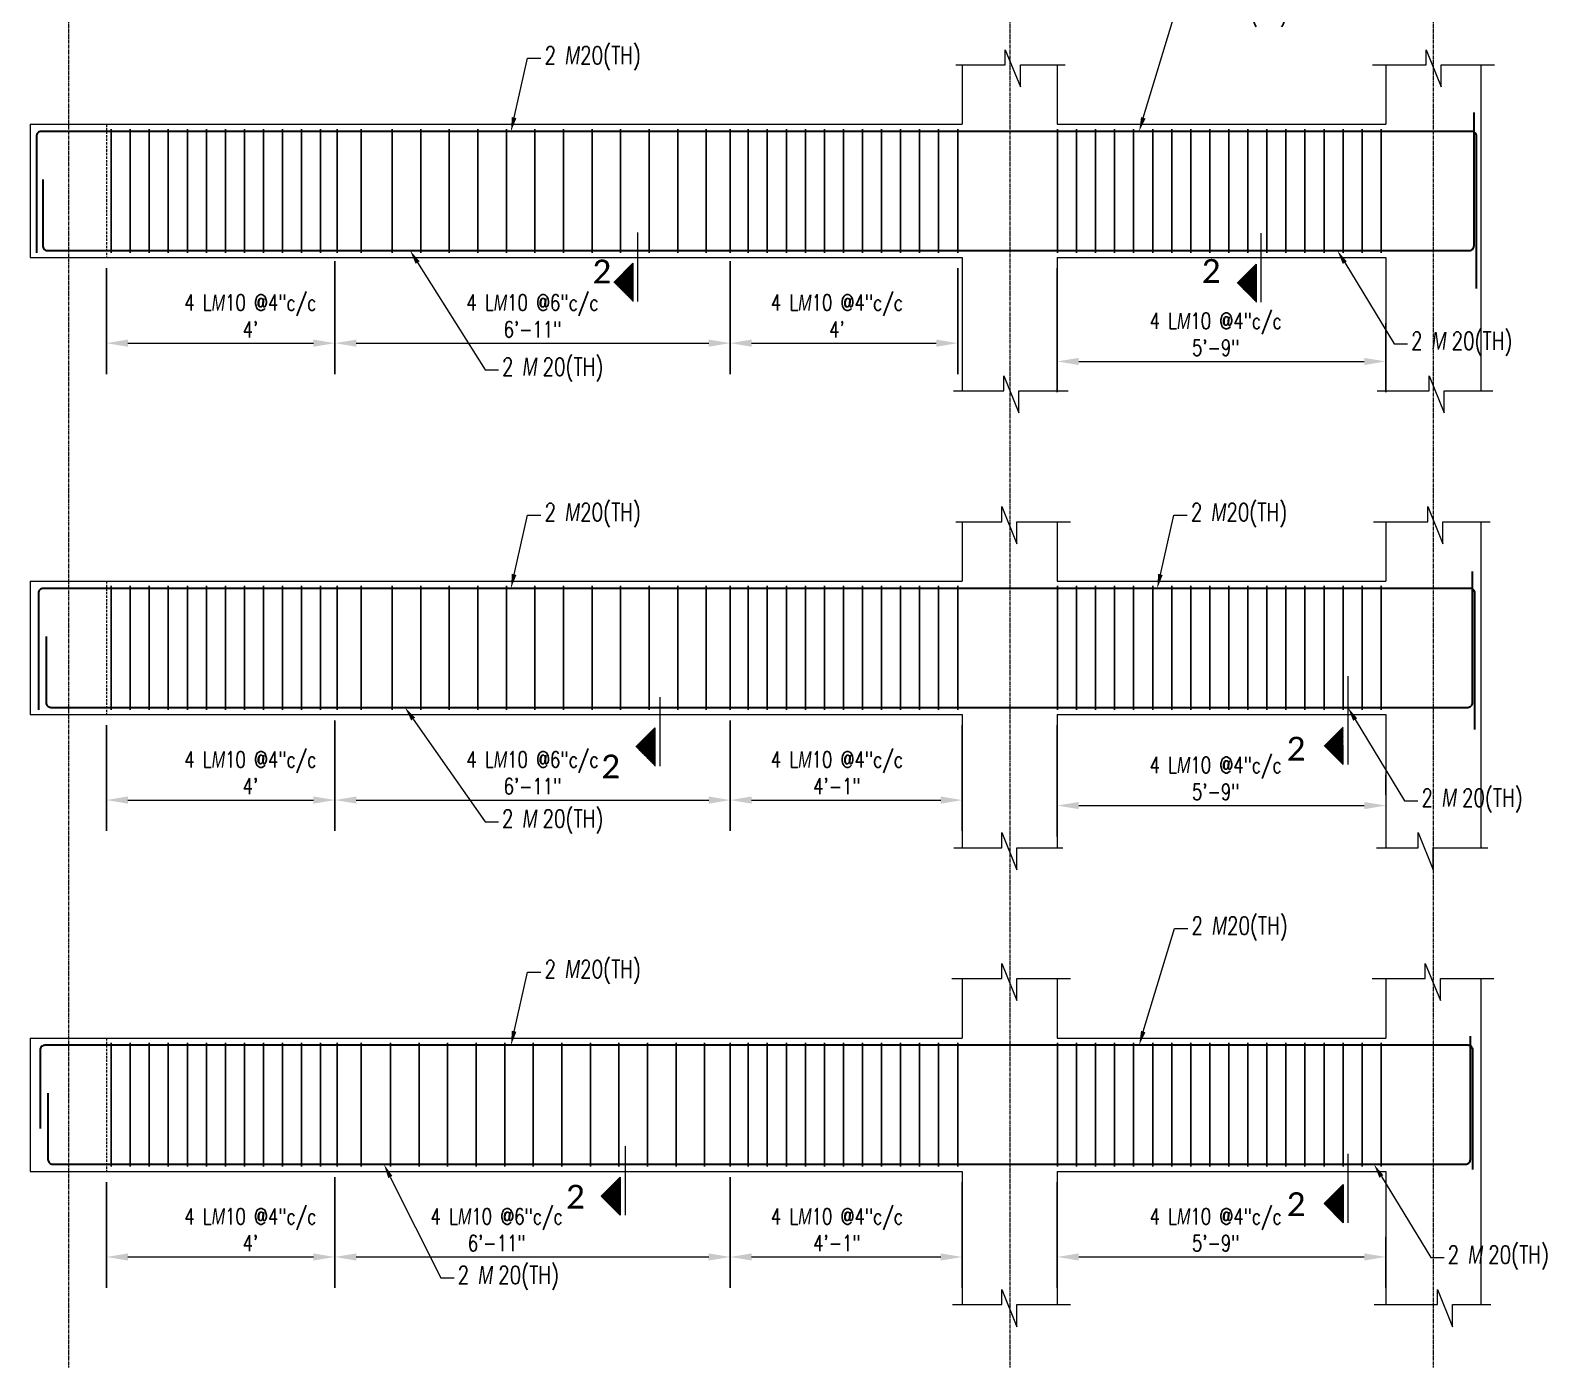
# Model space of a CAD drawing. Header units: inches. Extents: x 0 to 162649, y -36601 to -26324.
# Drawn here: x 160338.4 to 160657, y -34556.8 to -34277.5 of the extents above; entities that cross this region are included whole.
import ezdxf
from ezdxf import colors
from ezdxf.entities.mleader import LeaderData, LeaderLine
from ezdxf.math import Vec2, Vec3

# ---------------------------------------------------------------- set-up
doc = ezdxf.new("R2010")
doc.units = ezdxf.units.IN
doc.header["$MEASUREMENT"] = 0
doc.linetypes.add('CENTER2', pattern=[1.125, 0.75, -0.125, 0.125, -0.125])
doc.linetypes.add('DASHED', pattern=[0.75, 0.5, -0.25])
for name, color, linetype, lineweight in [('Cen', 9, 'CENTER2', 5), ('Dim', 1, 'Continuous', 13), ('dimention', 1, 'Continuous', 13), ('hatch', 252, 'Continuous', 0), ('OL_AR_Text', 140, 'Continuous', 5), ('Rein', 3, 'Continuous', 30), ('Stirrups', 191, 'Continuous', 25), ('TEXT', 7, 'Continuous', 9)]:
    doc.layers.add(name, color=color, linetype=linetype, lineweight=lineweight)
doc.styles.add('1-8 Annotative Text', font='calibri.ttf', dxfattribs={"height": 0.125})
doc.styles.add('DIM', font='simplex.shx', dxfattribs={"width": 0.75})
doc.dimstyles.get("Standard").update_dxf_attribs({"dimscale": 36, "dimtxt": 0.09375, "dimasz": 0.125, "dimexe": 0.18, "dimexo": 0.0625, "dimgap": 0.015625, "dimtad": 1, "dimdec": 0, "dimzin": 0, "dimdsep": 46, "dimlunit": 4, "dimtxsty": 'DIM', "dimcen": 0.09, "dimadec": 0, "dimazin": 0, "dimtfac": 0.75, "dimtdec": 0, "dimtmove": 0, "dimatfit": 3, "dimfxl": 1, "dimtolj": 1, "dimtzin": 0, "dimlwd": 9, "dimarcsym": 0})

# ---------------------------------------------------------------- blocks, each defined once
blk = doc.blocks.new('*D497')
at = {"layer": 'Defpoints', "color": 0, "transparency": 16777216}
for p in [(160354.4, -34517.27), (160402.4, -34535.25), (160402.4, -34535.25)]:
    blk.add_point(p, dxfattribs=at)
at = {"layer": 'dimention', "color": 0, "lineweight": -2, "transparency": 16777216}
for p, q in [((160354.4, -34519.52), (160354.4, -34541.73)), ((160402.4, -34533), (160402.4, -34528.77))]:
    blk.add_line(p, q, dxfattribs=at)
at = {"layer": 'dimention', "color": 0, "lineweight": 9, "transparency": 16777216}
blk.add_line((160358.9, -34535.25), (160397.9, -34535.25), dxfattribs=at)
at = {"layer": 'dimention', "color": 0, "transparency": 16777216}
for points in [[(160358.9, -34534.5), (160358.9, -34536), (160354.4, -34535.25)], [(160397.9, -34534.5), (160397.9, -34536), (160402.4, -34535.25)]]:
    blk.add_solid(points, dxfattribs=at)
at = {"layer": 'dimention', "color": 0, "transparency": 16777216, "insert": (160384.65, -34529.54), "char_height": 3.375, "attachment_point": 5, "style": 'DIM'}
blk.add_mtext('\\A1;4 L{\\A0;\\Fgothici|c0;\\W0.75;M}10 @4"c/c\\P4\'', dxfattribs=at)
blk = doc.blocks.new('*D498')
at = {"layer": 'Defpoints', "color": 0, "transparency": 16777216}
for p in [(160485.46, -34516.27), (160534.21, -34517.27), (160534.21, -34535.25)]:
    blk.add_point(p, dxfattribs=at)
at = {"layer": 'dimention', "color": 0, "lineweight": -2, "transparency": 16777216}
for p, q in [((160485.46, -34518.52), (160485.46, -34541.73)), ((160534.21, -34519.52), (160534.21, -34541.73))]:
    blk.add_line(p, q, dxfattribs=at)
at = {"layer": 'dimention', "color": 0, "lineweight": 9, "transparency": 16777216}
blk.add_line((160489.96, -34535.25), (160529.71, -34535.25), dxfattribs=at)
at = {"layer": 'dimention', "color": 0, "transparency": 16777216}
for points in [[(160489.96, -34534.5), (160489.96, -34536), (160485.46, -34535.25)], [(160529.71, -34534.5), (160529.71, -34536), (160534.21, -34535.25)]]:
    blk.add_solid(points, dxfattribs=at)
at = {"layer": 'dimention', "color": 0, "transparency": 16777216, "insert": (160507.9, -34529.54), "char_height": 3.375, "attachment_point": 5, "style": 'DIM'}
blk.add_mtext('\\A1;4 L{\\A0;\\Fgothici|c0;\\W0.75;M}10 @4"c/c\\P4\'-1"', dxfattribs=at)
blk = doc.blocks.new('*D499')
at = {"layer": 'Defpoints', "color": 0, "transparency": 16777216}
for p in [(160402.4, -34516.27), (160485.46, -34516.27), (160485.46, -34535.25)]:
    blk.add_point(p, dxfattribs=at)
at = {"layer": 'dimention', "color": 0, "lineweight": -2, "transparency": 16777216}
for p, q in [((160402.4, -34518.52), (160402.4, -34541.73)), ((160485.46, -34518.52), (160485.46, -34541.73))]:
    blk.add_line(p, q, dxfattribs=at)
at = {"layer": 'dimention', "color": 0, "lineweight": 9, "transparency": 16777216}
blk.add_line((160406.9, -34535.25), (160480.96, -34535.25), dxfattribs=at)
at = {"layer": 'dimention', "color": 0, "transparency": 16777216}
for points in [[(160406.9, -34534.5), (160406.9, -34536), (160402.4, -34535.25)], [(160480.96, -34534.5), (160480.96, -34536), (160485.46, -34535.25)]]:
    blk.add_solid(points, dxfattribs=at)
at = {"layer": 'dimention', "color": 0, "transparency": 16777216, "insert": (160436.4, -34529.54), "char_height": 3.375, "attachment_point": 5, "style": 'DIM'}
blk.add_mtext('\\A1;4 L{\\A0;\\Fgothici|c0;\\W0.75;M}10 @6"c/c\\P6\'-11"', dxfattribs=at)
blk = doc.blocks.new('*D500')
at = {"layer": 'Defpoints', "color": 0, "transparency": 16777216}
for p in [(160354.4, -34421.27), (160402.4, -34439.25), (160402.4, -34439.25)]:
    blk.add_point(p, dxfattribs=at)
at = {"layer": 'dimention', "color": 0, "lineweight": -2, "transparency": 16777216}
for p, q in [((160354.4, -34423.52), (160354.4, -34445.73)), ((160402.4, -34437), (160402.4, -34432.77))]:
    blk.add_line(p, q, dxfattribs=at)
at = {"layer": 'dimention', "color": 0, "lineweight": 9, "transparency": 16777216}
blk.add_line((160358.9, -34439.25), (160397.9, -34439.25), dxfattribs=at)
at = {"layer": 'dimention', "color": 0, "transparency": 16777216}
for points in [[(160358.9, -34438.5), (160358.9, -34440), (160354.4, -34439.25)], [(160397.9, -34438.5), (160397.9, -34440), (160402.4, -34439.25)]]:
    blk.add_solid(points, dxfattribs=at)
at = {"layer": 'dimention', "color": 0, "transparency": 16777216, "insert": (160384.65, -34433.54), "char_height": 3.375, "attachment_point": 5, "style": 'DIM'}
blk.add_mtext('\\A1;4 L{\\A0;\\Fgothici|c0;\\W0.75;M}10 @4"c/c\\P4\'', dxfattribs=at)
blk = doc.blocks.new('*D501')
at = {"layer": 'Defpoints', "color": 0, "transparency": 16777216}
for p in [(160485.46, -34420.27), (160534.21, -34421.27), (160534.21, -34439.25)]:
    blk.add_point(p, dxfattribs=at)
at = {"layer": 'dimention', "color": 0, "lineweight": -2, "transparency": 16777216}
for p, q in [((160485.46, -34422.52), (160485.46, -34445.73)), ((160534.21, -34423.52), (160534.21, -34445.73))]:
    blk.add_line(p, q, dxfattribs=at)
at = {"layer": 'dimention', "color": 0, "lineweight": 9, "transparency": 16777216}
blk.add_line((160489.96, -34439.25), (160529.71, -34439.25), dxfattribs=at)
at = {"layer": 'dimention', "color": 0, "transparency": 16777216}
for points in [[(160489.96, -34438.5), (160489.96, -34440), (160485.46, -34439.25)], [(160529.71, -34438.5), (160529.71, -34440), (160534.21, -34439.25)]]:
    blk.add_solid(points, dxfattribs=at)
at = {"layer": 'dimention', "color": 0, "transparency": 16777216, "insert": (160507.9, -34433.54), "char_height": 3.375, "attachment_point": 5, "style": 'DIM'}
blk.add_mtext('\\A1;4 L{\\A0;\\Fgothici|c0;\\W0.75;M}10 @4"c/c\\P4\'-1"', dxfattribs=at)
blk = doc.blocks.new('*D502')
at = {"layer": 'Defpoints', "color": 0, "transparency": 16777216}
for p in [(160402.4, -34420.27), (160485.46, -34420.27), (160485.46, -34439.25)]:
    blk.add_point(p, dxfattribs=at)
at = {"layer": 'dimention', "color": 0, "lineweight": -2, "transparency": 16777216}
for p, q in [((160402.4, -34422.52), (160402.4, -34445.73)), ((160485.46, -34422.52), (160485.46, -34445.73))]:
    blk.add_line(p, q, dxfattribs=at)
at = {"layer": 'dimention', "color": 0, "lineweight": 9, "transparency": 16777216}
blk.add_line((160406.9, -34439.25), (160480.96, -34439.25), dxfattribs=at)
at = {"layer": 'dimention', "color": 0, "transparency": 16777216}
for points in [[(160406.9, -34438.5), (160406.9, -34440), (160402.4, -34439.25)], [(160480.96, -34438.5), (160480.96, -34440), (160485.46, -34439.25)]]:
    blk.add_solid(points, dxfattribs=at)
at = {"layer": 'dimention', "color": 0, "transparency": 16777216, "insert": (160443.93, -34433.54), "char_height": 3.375, "attachment_point": 5, "style": 'DIM'}
blk.add_mtext('\\A1;4 L{\\A0;\\Fgothici|c0;\\W0.75;M}10 @6"c/c\\P6\'-11"', dxfattribs=at)
blk = doc.blocks.new('*D503')
at = {"layer": 'Defpoints', "color": 0, "transparency": 16777216}
for p in [(160354.4, -34325.27), (160402.4, -34343.25), (160402.4, -34343.25)]:
    blk.add_point(p, dxfattribs=at)
at = {"layer": 'dimention', "color": 0, "lineweight": -2, "transparency": 16777216}
for p, q in [((160354.4, -34327.52), (160354.4, -34349.73)), ((160402.4, -34341), (160402.4, -34336.77))]:
    blk.add_line(p, q, dxfattribs=at)
at = {"layer": 'dimention', "color": 0, "lineweight": 9, "transparency": 16777216}
blk.add_line((160358.9, -34343.25), (160397.9, -34343.25), dxfattribs=at)
at = {"layer": 'dimention', "color": 0, "transparency": 16777216}
for points in [[(160358.9, -34342.5), (160358.9, -34344), (160354.4, -34343.25)], [(160397.9, -34342.5), (160397.9, -34344), (160402.4, -34343.25)]]:
    blk.add_solid(points, dxfattribs=at)
at = {"layer": 'dimention', "color": 0, "transparency": 16777216, "insert": (160384.65, -34337.54), "char_height": 3.375, "attachment_point": 5, "style": 'DIM'}
blk.add_mtext('\\A1;4 L{\\A0;\\Fgothici|c0;\\W0.75;M}10 @4"c/c\\P4\'', dxfattribs=at)
blk = doc.blocks.new('*D504')
at = {"layer": 'Defpoints', "color": 0, "transparency": 16777216}
for p in [(160485.46, -34323.77), (160533.27, -34325.27), (160533.27, -34343.25)]:
    blk.add_point(p, dxfattribs=at)
at = {"layer": 'dimention', "color": 0, "lineweight": -2, "transparency": 16777216}
for p, q in [((160485.46, -34326.02), (160485.46, -34349.73)), ((160533.27, -34327.52), (160533.27, -34349.73))]:
    blk.add_line(p, q, dxfattribs=at)
at = {"layer": 'dimention', "color": 0, "lineweight": 9, "transparency": 16777216}
blk.add_line((160489.96, -34343.25), (160528.77, -34343.25), dxfattribs=at)
at = {"layer": 'dimention', "color": 0, "transparency": 16777216}
for points in [[(160489.96, -34342.5), (160489.96, -34344), (160485.46, -34343.25)], [(160528.77, -34342.5), (160528.77, -34344), (160533.27, -34343.25)]]:
    blk.add_solid(points, dxfattribs=at)
at = {"layer": 'dimention', "color": 0, "transparency": 16777216, "insert": (160507.9, -34337.54), "char_height": 3.375, "attachment_point": 5, "style": 'DIM'}
blk.add_mtext('\\A1;4 L{\\A0;\\Fgothici|c0;\\W0.75;M}10 @4"c/c\\P4\'', dxfattribs=at)
blk = doc.blocks.new('*D505')
at = {"layer": 'Defpoints', "color": 0, "transparency": 16777216}
for p in [(160402.4, -34323.77), (160485.46, -34323.77), (160485.46, -34343.25)]:
    blk.add_point(p, dxfattribs=at)
at = {"layer": 'dimention', "color": 0, "lineweight": -2, "transparency": 16777216}
for p, q in [((160402.4, -34326.02), (160402.4, -34349.73)), ((160485.46, -34326.02), (160485.46, -34349.73))]:
    blk.add_line(p, q, dxfattribs=at)
at = {"layer": 'dimention', "color": 0, "lineweight": 9, "transparency": 16777216}
blk.add_line((160406.9, -34343.25), (160480.96, -34343.25), dxfattribs=at)
at = {"layer": 'dimention', "color": 0, "transparency": 16777216}
for points in [[(160406.9, -34342.5), (160406.9, -34344), (160402.4, -34343.25)], [(160480.96, -34342.5), (160480.96, -34344), (160485.46, -34343.25)]]:
    blk.add_solid(points, dxfattribs=at)
at = {"layer": 'dimention', "color": 0, "transparency": 16777216, "insert": (160443.93, -34337.54), "char_height": 3.375, "attachment_point": 5, "style": 'DIM'}
blk.add_mtext('\\A1;4 L{\\A0;\\Fgothici|c0;\\W0.75;M}10 @6"c/c\\P6\'-11"', dxfattribs=at)
blk = doc.blocks.new('*D485')
at = {"layer": 'Defpoints', "color": 0, "transparency": 16777216}
for p in [(160554.21, -34325.27), (160623.21, -34336.77), (160623.21, -34347.09)]:
    blk.add_point(p, dxfattribs=at)
at = {"layer": 'dimention', "color": 0, "lineweight": -2, "transparency": 16777216}
for p, q in [((160554.21, -34327.52), (160554.21, -34353.57)), ((160623.21, -34339.02), (160623.21, -34353.57))]:
    blk.add_line(p, q, dxfattribs=at)
at = {"layer": 'dimention', "color": 0, "lineweight": 9, "transparency": 16777216}
blk.add_line((160558.71, -34347.09), (160618.71, -34347.09), dxfattribs=at)
at = {"layer": 'dimention', "color": 0, "transparency": 16777216}
for points in [[(160558.71, -34346.34), (160558.71, -34347.84), (160554.21, -34347.09)], [(160618.71, -34346.34), (160618.71, -34347.84), (160623.21, -34347.09)]]:
    blk.add_solid(points, dxfattribs=at)
at = {"layer": 'dimention', "color": 0, "transparency": 16777216, "insert": (160587.5, -34341.39), "char_height": 3.375, "attachment_point": 5, "style": 'DIM'}
blk.add_mtext('\\A1;4 L{\\A0;\\Fgothici|c0;\\W0.75;M}10 @4"c/c\\P5\'-9"', dxfattribs=at)
blk = doc.blocks.new('*D486')
at = {"layer": 'Defpoints', "color": 0, "transparency": 16777216}
for p in [(160554.21, -34421.27), (160623.21, -34440.41), (160623.21, -34440.41)]:
    blk.add_point(p, dxfattribs=at)
at = {"layer": 'dimention', "color": 0, "lineweight": -2, "transparency": 16777216}
for p, q in [((160554.21, -34423.52), (160554.21, -34446.89)), ((160623.21, -34438.16), (160623.21, -34433.93))]:
    blk.add_line(p, q, dxfattribs=at)
at = {"layer": 'dimention', "color": 0, "lineweight": 9, "transparency": 16777216}
blk.add_line((160558.71, -34440.41), (160618.71, -34440.41), dxfattribs=at)
at = {"layer": 'dimention', "color": 0, "transparency": 16777216}
for points in [[(160558.71, -34439.66), (160558.71, -34441.16), (160554.21, -34440.41)], [(160618.71, -34439.66), (160618.71, -34441.16), (160623.21, -34440.41)]]:
    blk.add_solid(points, dxfattribs=at)
at = {"layer": 'dimention', "color": 0, "transparency": 16777216, "insert": (160587.5, -34434.7), "char_height": 3.375, "attachment_point": 5, "style": 'DIM'}
blk.add_mtext('\\A1;4 L{\\A0;\\Fgothici|c0;\\W0.75;M}10 @4"c/c\\P5\'-9"', dxfattribs=at)
blk = doc.blocks.new('*D487')
at = {"layer": 'Defpoints', "color": 0, "transparency": 16777216}
for p in [(160554.21, -34517.27), (160623.21, -34528.77), (160623.21, -34535.25)]:
    blk.add_point(p, dxfattribs=at)
at = {"layer": 'dimention', "color": 0, "lineweight": -2, "transparency": 16777216}
for p, q in [((160554.21, -34519.52), (160554.21, -34541.73)), ((160623.21, -34531.02), (160623.21, -34541.73))]:
    blk.add_line(p, q, dxfattribs=at)
at = {"layer": 'dimention', "color": 0, "lineweight": 9, "transparency": 16777216}
blk.add_line((160558.71, -34535.25), (160618.71, -34535.25), dxfattribs=at)
at = {"layer": 'dimention', "color": 0, "transparency": 16777216}
for points in [[(160558.71, -34534.5), (160558.71, -34536), (160554.21, -34535.25)], [(160618.71, -34534.5), (160618.71, -34536), (160623.21, -34535.25)]]:
    blk.add_solid(points, dxfattribs=at)
at = {"layer": 'dimention', "color": 0, "transparency": 16777216, "insert": (160587.5, -34529.54), "char_height": 3.375, "attachment_point": 5, "style": 'DIM'}
blk.add_mtext('\\A1;4 L{\\A0;\\Fgothici|c0;\\W0.75;M}10 @4"c/c\\P5\'-9"', dxfattribs=at)

msp = doc.modelspace()

# ---------------------------------------------------------------- hatches: boundary and pattern name
at = {"layer": 'Dim'}
h = msp.add_hatch(dxfattribs=at)
h.set_pattern_fill('ANSI31', color=256)
h.set_pattern_definition([(45, (3505.33214, 1572.09816), (-0.08838834765, 0.08838834765), [])])
h.paths.add_polyline_path([(160465.02, -34330.47), (160465.02, -34326.47), (160461.02, -34330.47), (160465.02, -34334.47)])
h = msp.add_hatch(dxfattribs=at)
h.set_pattern_fill('ANSI31', color=256)
h.set_pattern_definition([(45, (3636.28142, 1571.94928), (-0.08838834765, 0.08838834765), [])])
h.paths.add_polyline_path([(160595.97, -34330.62), (160595.97, -34326.62), (160591.97, -34330.62), (160595.97, -34334.62)])
h = msp.add_hatch(dxfattribs=at)
h.set_pattern_fill('ANSI31', color=256)
h.set_pattern_definition([(45, (3509.97138, 1474.46407), (-0.08838834765, 0.08838834765), [])])
h.paths.add_polyline_path([(160469.66, -34428.1), (160469.66, -34424.1), (160465.66, -34428.1), (160469.66, -34432.1)])
h = msp.add_hatch(dxfattribs=at)
h.set_pattern_fill('ANSI31', color=256)
h.set_pattern_definition([(45, (3654.59192, 1474.78027), (-0.08838834765, 0.08838834765), [])])
h.paths.add_polyline_path([(160614.28, -34427.79), (160614.28, -34423.79), (160610.28, -34427.79), (160614.28, -34431.79)])
h = msp.add_hatch(dxfattribs=at)
h.set_pattern_fill('ANSI31', color=256)
h.set_pattern_definition([(45, (3502.68776, 1380.09523), (-0.08838834765, 0.08838834765), [])])
h.paths.add_polyline_path([(160462.38, -34522.47), (160462.38, -34518.47), (160458.38, -34522.47), (160462.38, -34526.47)])
h = msp.add_hatch(dxfattribs=at)
h.set_pattern_fill('ANSI31', color=256)
h.set_pattern_definition([(45, (3654.59192, 1378.51442), (-0.08838834765, 0.08838834765), [])])
h.paths.add_polyline_path([(160614.28, -34524.05), (160614.28, -34520.05), (160610.28, -34524.05), (160614.28, -34528.05)])

# ---------------------------------------------------------------- linework, layer by layer
at = {"layer": 'Cen'}
for p, q in [((160346.4, -33982.45), (160346.4, -34807.27)), ((160544.21, -33982.45), (160544.21, -34807.27)), ((160633.21, -33982.45), (160633.21, -34807.27))]:
    msp.add_line(p, q, dxfattribs=at)
at = {"layer": 'Dim'}
for p, q in [((160466.02, -34319.97), (160466.02, -34334.47)), ((160596.97, -34320.12), (160596.97, -34334.62)), ((160461.02, -34330.47), (160465.02, -34326.47)), ((160465.02, -34326.47), (160465.02, -34334.47)), ((160591.97, -34330.62), (160595.97, -34326.62)), ((160595.97, -34326.62), (160595.97, -34334.62)), ((160615.28, -34413.19), (160615.28, -34431.79)), ((160470.66, -34417.6), (160470.66, -34432.1)), ((160465.66, -34428.1), (160469.66, -34424.1)), ((160469.66, -34424.1), (160469.66, -34432.1)), ((160610.28, -34427.79), (160614.28, -34431.79)), ((160610.28, -34427.79), (160614.28, -34431.79)), ((160614.28, -34431.79), (160614.28, -34427.79)), ((160614.28, -34431.79), (160614.28, -34431.79)), ((160463.38, -34511.97), (160463.38, -34526.47)), ((160615.28, -34513.55), (160615.28, -34528.05)), ((160458.38, -34522.47), (160462.38, -34518.47)), ((160462.38, -34518.47), (160462.38, -34526.47)), ((160610.28, -34524.05), (160614.28, -34520.05)), ((160614.28, -34520.05), (160614.28, -34528.05)), ((160458.38, -34522.47), (160462.38, -34526.47)), ((160462.38, -34526.47), (160462.38, -34522.47)), ((160610.28, -34524.05), (160614.28, -34528.05)), ((160614.28, -34528.05), (160614.28, -34524.05))]:
    msp.add_line(p, q, dxfattribs=at)
at = {"layer": 'hatch'}
for p, q in [((160543.28, -34284.77), (160543.28, -34281.6)), ((160543.28, -34281.6), (160546.47, -34289.4)), ((160631.7, -34284.77), (160631.7, -34281.6)), ((160631.7, -34281.6), (160634.88, -34289.4)), ((160532.87, -34284.77), (160543.28, -34284.77)), ((160534.21, -34284.77), (160534.21, -34297.27)), ((160546.47, -34289.4), (160546.47, -34284.77)), ((160546.47, -34284.77), (160555.84, -34284.77)), ((160554.21, -34284.77), (160554.21, -34297.27)), ((160620.46, -34284.77), (160631.7, -34284.77)), ((160623.21, -34284.77), (160623.21, -34297.27)), ((160634.88, -34289.4), (160634.88, -34284.77)), ((160634.88, -34284.77), (160646.05, -34284.77)), ((160643.21, -34284.77), (160643.21, -34353.27)), ((160338.4, -34297.27), (160534.21, -34297.27)), ((160338.4, -34297.27), (160338.4, -34325.27)), ((160554.21, -34297.27), (160623.21, -34297.27)), ((160338.4, -34325.27), (160534.21, -34325.27)), ((160534.21, -34325.27), (160534.21, -34353.27)), ((160554.21, -34325.27), (160554.21, -34353.27)), ((160554.21, -34325.27), (160623.21, -34325.27)), ((160623.21, -34325.27), (160623.21, -34353.27)), ((160542.95, -34353.27), (160542.95, -34350.1)), ((160542.95, -34350.1), (160546.14, -34357.9)), ((160632.33, -34353.27), (160632.33, -34350.1)), ((160632.33, -34350.1), (160635.52, -34357.9)), ((160532.41, -34353.27), (160542.95, -34353.27)), ((160546.14, -34357.9), (160546.14, -34353.27)), ((160546.14, -34353.27), (160556.47, -34353.27)), ((160621.39, -34353.27), (160632.33, -34353.27)), ((160635.52, -34357.9), (160635.52, -34353.27)), ((160635.52, -34353.27), (160645.73, -34353.27)), ((160542.53, -34380.77), (160542.53, -34377.6)), ((160542.53, -34377.6), (160545.71, -34385.4)), ((160632.05, -34380.77), (160632.05, -34377.6)), ((160632.05, -34377.6), (160635.24, -34385.4)), ((160532.87, -34380.77), (160542.53, -34380.77)), ((160534.21, -34380.77), (160534.21, -34393.27)), ((160545.71, -34385.4), (160545.71, -34380.77)), ((160545.71, -34380.77), (160556.96, -34380.77)), ((160554.21, -34380.77), (160554.21, -34393.27)), ((160620.63, -34380.77), (160632.05, -34380.77)), ((160623.21, -34380.77), (160623.21, -34393.27)), ((160635.24, -34385.4), (160635.24, -34380.77)), ((160635.24, -34380.77), (160645.16, -34380.77)), ((160643.21, -34380.77), (160643.21, -34449.27)), ((160338.4, -34393.27), (160534.21, -34393.27)), ((160338.4, -34393.27), (160338.4, -34421.27)), ((160554.21, -34393.27), (160623.21, -34393.27)), ((160338.4, -34421.27), (160534.21, -34421.27)), ((160534.21, -34421.27), (160534.21, -34449.27)), ((160554.21, -34421.27), (160554.21, -34449.27)), ((160554.21, -34421.27), (160623.21, -34421.27)), ((160623.21, -34421.27), (160623.21, -34449.27)), ((160542.53, -34449.27), (160542.53, -34446.1)), ((160542.53, -34446.1), (160545.71, -34453.9)), ((160630.03, -34449.27), (160630.03, -34446.1)), ((160630.03, -34446.1), (160633.21, -34453.9)), ((160532.49, -34449.27), (160542.53, -34449.27)), ((160545.71, -34453.9), (160545.71, -34449.27)), ((160545.71, -34449.27), (160555.36, -34449.27)), ((160621.27, -34449.27), (160630.03, -34449.27)), ((160633.21, -34453.9), (160633.21, -34449.27)), ((160633.21, -34449.27), (160644.64, -34449.27)), ((160542.53, -34476.77), (160542.53, -34473.6)), ((160542.53, -34473.6), (160545.71, -34481.4)), ((160631.52, -34476.77), (160631.52, -34473.6)), ((160631.52, -34473.6), (160634.71, -34481.4)), ((160532.05, -34476.77), (160542.53, -34476.77)), ((160534.21, -34476.77), (160534.21, -34489.27)), ((160545.71, -34481.4), (160545.71, -34476.77)), ((160545.71, -34476.77), (160556.96, -34476.77)), ((160554.21, -34476.77), (160554.21, -34489.27)), ((160620.37, -34476.77), (160631.52, -34476.77)), ((160623.21, -34476.77), (160623.21, -34489.27)), ((160634.71, -34481.4), (160634.71, -34476.77)), ((160634.71, -34476.77), (160645.96, -34476.77)), ((160643.21, -34476.77), (160643.21, -34545.27)), ((160338.4, -34489.27), (160534.21, -34489.27)), ((160338.4, -34489.27), (160338.4, -34517.27)), ((160554.21, -34489.27), (160623.21, -34489.27)), ((160338.4, -34517.27), (160534.21, -34517.27)), ((160534.21, -34517.27), (160534.21, -34545.27)), ((160554.21, -34517.27), (160554.21, -34545.27)), ((160554.21, -34517.27), (160623.21, -34517.27)), ((160623.21, -34517.27), (160623.21, -34545.27)), ((160542.53, -34545.27), (160542.53, -34542.1)), ((160542.53, -34542.1), (160545.71, -34549.9)), ((160634.08, -34545.27), (160634.08, -34542.1)), ((160634.08, -34542.1), (160637.27, -34549.9)), ((160532.16, -34545.27), (160542.53, -34545.27)), ((160545.71, -34549.9), (160545.71, -34545.27)), ((160545.71, -34545.27), (160556.96, -34545.27)), ((160620.82, -34545.27), (160634.08, -34545.27)), ((160637.27, -34549.9), (160637.27, -34545.27)), ((160637.27, -34545.27), (160645.31, -34545.27))]:
    msp.add_line(p, q, dxfattribs=at)
at = {"layer": 'hatch', "linetype": 'DASHED'}
for p, q in [((160354.4, -34297.27), (160354.4, -34325.27)), ((160354.4, -34393.27), (160354.4, -34421.27)), ((160354.4, -34489.27), (160354.4, -34517.27))]:
    msp.add_line(p, q, dxfattribs=at)
at = {"layer": 'Rein'}
for points in [[(160341, -34308.87), (160341, -34322.77, 0.414214), (160342, -34323.77), (160640.78, -34323.77, 0.414214), (160641.78, -34322.77), (160641.78, -34294.79)], [(160642.28, -34331.77), (160642.28, -34299.77, 0.414214), (160641.28, -34298.77), (160340.67, -34298.77, 0.414214), (160339.67, -34299.77), (160339.67, -34324.27)], [(160341.71, -34404.87), (160341.71, -34418.77, 0.414214), (160342.71, -34419.77), (160640.45, -34419.77, 0.414214), (160641.45, -34418.77), (160641.45, -34391.2)], [(160641.95, -34424.42), (160641.95, -34395.77, 0.414214), (160640.95, -34394.77), (160341.12, -34394.77, 0.414214), (160340.12, -34395.77), (160340.12, -34420.27)], [(160342.11, -34500.87), (160342.11, -34514.77, 0.414214), (160343.11, -34515.77), (160640.01, -34515.77, 0.414214), (160641.01, -34514.77), (160641.01, -34488.83)], [(160641.51, -34516.84), (160641.51, -34491.77, 0.414214), (160640.51, -34490.77), (160341.46, -34490.77, 0.414214), (160340.46, -34491.77), (160340.46, -34508.27)]]:
    msp.add_lwpolyline(points, format="xyb", dxfattribs=at)
at = {"layer": 'Stirrups'}
for p, q in [((160355.4, -34324.27), (160355.4, -34298.27)), ((160359.4, -34324.27), (160359.4, -34298.27)), ((160363.4, -34324.27), (160363.4, -34298.27)), ((160367.4, -34324.27), (160367.4, -34298.27)), ((160371.4, -34324.27), (160371.4, -34298.27)), ((160375.4, -34324.27), (160375.4, -34298.27)), ((160379.4, -34324.27), (160379.4, -34298.27)), ((160383.4, -34324.27), (160383.4, -34298.27)), ((160387.4, -34324.27), (160387.4, -34298.27)), ((160391.4, -34324.27), (160391.4, -34298.27)), ((160395.4, -34324.27), (160395.4, -34298.27)), ((160399.4, -34324.27), (160399.4, -34298.27)), ((160402.9, -34324.27), (160402.9, -34298.27)), ((160407.9, -34324.27), (160407.9, -34298.27)), ((160414.44, -34324.27), (160414.44, -34298.27)), ((160420.44, -34324.27), (160420.44, -34298.27)), ((160426.44, -34324.27), (160426.44, -34298.27)), ((160432.44, -34324.27), (160432.44, -34298.27)), ((160438.44, -34324.27), (160438.44, -34298.27)), ((160444.44, -34324.27), (160444.44, -34298.27)), ((160450.44, -34324.27), (160450.44, -34298.27)), ((160456.44, -34324.27), (160456.44, -34298.27)), ((160462.44, -34324.27), (160462.44, -34298.27)), ((160468.44, -34324.27), (160468.44, -34298.27)), ((160474.44, -34324.27), (160474.44, -34298.27)), ((160480.44, -34324.27), (160480.44, -34298.27)), ((160485.46, -34324.27), (160485.46, -34298.27)), ((160489.27, -34324.27), (160489.27, -34298.27)), ((160493.27, -34324.27), (160493.27, -34298.27)), ((160497.27, -34324.27), (160497.27, -34298.27)), ((160501.27, -34324.27), (160501.27, -34298.27)), ((160505.27, -34324.27), (160505.27, -34298.27)), ((160509.27, -34324.27), (160509.27, -34298.27)), ((160513.27, -34324.27), (160513.27, -34298.27)), ((160517.27, -34324.27), (160517.27, -34298.27)), ((160521.27, -34324.27), (160521.27, -34298.27)), ((160525.27, -34324.27), (160525.27, -34298.27)), ((160529.27, -34324.27), (160529.27, -34298.27)), ((160533.27, -34324.27), (160533.27, -34298.27)), ((160554.25, -34324.27), (160554.25, -34298.27)), ((160558.25, -34324.27), (160558.25, -34298.27)), ((160562.25, -34324.27), (160562.25, -34298.27)), ((160566.25, -34324.27), (160566.25, -34298.27)), ((160570.25, -34324.27), (160570.25, -34298.27)), ((160574.25, -34324.27), (160574.25, -34298.27)), ((160578.25, -34324.27), (160578.25, -34298.27)), ((160582.25, -34324.27), (160582.25, -34298.27)), ((160586.25, -34324.27), (160586.25, -34298.27)), ((160590.25, -34324.27), (160590.25, -34298.27)), ((160594.25, -34324.27), (160594.25, -34298.27)), ((160598.25, -34324.27), (160598.25, -34298.27)), ((160602.25, -34324.27), (160602.25, -34298.27)), ((160606.25, -34324.27), (160606.25, -34298.27)), ((160610.25, -34324.27), (160610.25, -34298.27)), ((160614.25, -34324.27), (160614.25, -34298.27)), ((160618.25, -34324.27), (160618.25, -34298.27)), ((160622.25, -34324.27), (160622.25, -34298.27)), ((160355.4, -34420.27), (160355.4, -34394.27)), ((160359.4, -34420.27), (160359.4, -34394.27)), ((160363.4, -34420.27), (160363.4, -34394.27)), ((160367.4, -34420.27), (160367.4, -34394.27)), ((160371.4, -34420.27), (160371.4, -34394.27)), ((160375.4, -34420.27), (160375.4, -34394.27)), ((160379.4, -34420.27), (160379.4, -34394.27)), ((160383.4, -34420.27), (160383.4, -34394.27)), ((160387.4, -34420.27), (160387.4, -34394.27)), ((160391.4, -34420.27), (160391.4, -34394.27)), ((160395.4, -34420.27), (160395.4, -34394.27)), ((160399.4, -34420.27), (160399.4, -34394.27)), ((160402.9, -34420.27), (160402.9, -34394.27)), ((160407.9, -34420.27), (160407.9, -34394.27)), ((160414.44, -34420.27), (160414.44, -34394.27)), ((160420.44, -34420.27), (160420.44, -34394.27)), ((160426.44, -34420.27), (160426.44, -34394.27)), ((160432.44, -34420.27), (160432.44, -34394.27)), ((160438.44, -34420.27), (160438.44, -34394.27)), ((160444.44, -34420.27), (160444.44, -34394.27)), ((160450.44, -34420.27), (160450.44, -34394.27)), ((160456.44, -34420.27), (160456.44, -34394.27)), ((160462.44, -34420.27), (160462.44, -34394.27)), ((160468.44, -34420.27), (160468.44, -34394.27)), ((160474.44, -34420.27), (160474.44, -34394.27)), ((160480.44, -34420.27), (160480.44, -34394.27)), ((160485.46, -34420.27), (160485.46, -34394.27)), ((160489.27, -34420.27), (160489.27, -34394.27)), ((160493.27, -34420.27), (160493.27, -34394.27)), ((160497.27, -34420.27), (160497.27, -34394.27)), ((160501.27, -34420.27), (160501.27, -34394.27)), ((160505.27, -34420.27), (160505.27, -34394.27)), ((160509.27, -34420.27), (160509.27, -34394.27)), ((160513.27, -34420.27), (160513.27, -34394.27)), ((160517.27, -34420.27), (160517.27, -34394.27)), ((160521.27, -34420.27), (160521.27, -34394.27)), ((160525.27, -34420.27), (160525.27, -34394.27)), ((160529.27, -34420.27), (160529.27, -34394.27)), ((160533.27, -34420.27), (160533.27, -34394.27)), ((160554.25, -34420.27), (160554.25, -34394.27)), ((160558.25, -34420.27), (160558.25, -34394.27)), ((160562.25, -34420.27), (160562.25, -34394.27)), ((160566.25, -34420.27), (160566.25, -34394.27)), ((160570.25, -34420.27), (160570.25, -34394.27)), ((160574.25, -34420.27), (160574.25, -34394.27)), ((160578.25, -34420.27), (160578.25, -34394.27)), ((160582.25, -34420.27), (160582.25, -34394.27)), ((160586.25, -34420.27), (160586.25, -34394.27)), ((160590.25, -34420.27), (160590.25, -34394.27)), ((160594.25, -34420.27), (160594.25, -34394.27)), ((160598.25, -34420.27), (160598.25, -34394.27)), ((160602.25, -34420.27), (160602.25, -34394.27)), ((160606.25, -34420.27), (160606.25, -34394.27)), ((160610.25, -34420.27), (160610.25, -34394.27)), ((160614.25, -34420.27), (160614.25, -34394.27)), ((160618.25, -34420.27), (160618.25, -34394.27)), ((160622.25, -34420.27), (160622.25, -34394.27)), ((160355.4, -34516.27), (160355.4, -34490.27)), ((160359.4, -34516.27), (160359.4, -34490.27)), ((160363.4, -34516.27), (160363.4, -34490.27)), ((160367.4, -34516.27), (160367.4, -34490.27)), ((160371.4, -34516.27), (160371.4, -34490.27)), ((160375.4, -34516.27), (160375.4, -34490.27)), ((160379.4, -34516.27), (160379.4, -34490.27)), ((160383.4, -34516.27), (160383.4, -34490.27)), ((160387.4, -34516.27), (160387.4, -34490.27)), ((160391.4, -34516.27), (160391.4, -34490.27)), ((160395.4, -34516.27), (160395.4, -34490.27)), ((160399.4, -34516.27), (160399.4, -34490.27)), ((160402.9, -34516.27), (160402.9, -34490.27)), ((160407.9, -34516.27), (160407.9, -34490.27)), ((160414.08, -34516.27), (160414.08, -34490.27)), ((160420.08, -34516.27), (160420.08, -34490.27)), ((160426.08, -34516.27), (160426.08, -34490.27)), ((160432.08, -34516.27), (160432.08, -34490.27)), ((160438.08, -34516.27), (160438.08, -34490.27)), ((160444.08, -34516.27), (160444.08, -34490.27)), ((160450.08, -34516.27), (160450.08, -34490.27)), ((160456.08, -34516.27), (160456.08, -34490.27)), ((160462.08, -34516.27), (160462.08, -34490.27)), ((160468.08, -34516.27), (160468.08, -34490.27)), ((160474.08, -34516.27), (160474.08, -34490.27)), ((160480.08, -34516.27), (160480.08, -34490.27)), ((160485.46, -34516.27), (160485.46, -34490.27)), ((160489.27, -34516.27), (160489.27, -34490.27)), ((160493.27, -34516.27), (160493.27, -34490.27)), ((160497.27, -34516.27), (160497.27, -34490.27)), ((160501.27, -34516.27), (160501.27, -34490.27)), ((160505.27, -34516.27), (160505.27, -34490.27)), ((160509.27, -34516.27), (160509.27, -34490.27)), ((160513.27, -34516.27), (160513.27, -34490.27)), ((160517.27, -34516.27), (160517.27, -34490.27)), ((160521.27, -34516.27), (160521.27, -34490.27)), ((160525.27, -34516.27), (160525.27, -34490.27)), ((160529.27, -34516.27), (160529.27, -34490.27)), ((160533.27, -34516.27), (160533.27, -34490.27)), ((160554.25, -34516.27), (160554.25, -34490.27)), ((160558.25, -34516.27), (160558.25, -34490.27)), ((160562.25, -34516.27), (160562.25, -34490.27)), ((160566.25, -34516.27), (160566.25, -34490.27)), ((160570.25, -34516.27), (160570.25, -34490.27)), ((160574.25, -34516.27), (160574.25, -34490.27)), ((160578.25, -34516.27), (160578.25, -34490.27)), ((160582.25, -34516.27), (160582.25, -34490.27)), ((160586.25, -34516.27), (160586.25, -34490.27)), ((160590.25, -34516.27), (160590.25, -34490.27)), ((160594.25, -34516.27), (160594.25, -34490.27)), ((160598.25, -34516.27), (160598.25, -34490.27)), ((160602.25, -34516.27), (160602.25, -34490.27)), ((160606.25, -34516.27), (160606.25, -34490.27)), ((160610.25, -34516.27), (160610.25, -34490.27)), ((160614.25, -34516.27), (160614.25, -34490.27)), ((160618.25, -34516.27), (160618.25, -34490.27)), ((160622.25, -34516.27), (160622.25, -34490.27))]:
    msp.add_line(p, q, dxfattribs=at)

# ---------------------------------------------------------------- texts
at = {"layer": 'OL_AR_Text', "char_height": 5, "width": 3.8192065e-317, "attachment_point": 1, "style": '1-8 Annotative Text'}
for insert in [(160456.53, -34325.7), (160584.56, -34325.58), (160602.41, -34425.95), (160458.38, -34429.69), (160450.97, -34520.08), (160602.41, -34521.66)]:
    msp.add_mtext('2', dxfattribs=dict(at, insert=insert))

# ---------------------------------------------------------------- dimensions: what is measured, and where the dimension line sits
at = {"layer": 'dimention'}
for base, p1, p2, text, picture, middle in [((160402.4, -34343.25), (160354.4, -34325.27), (160402.4, -34343.25), '4 L{\\A0;\\Fgothici|c0;\\W0.75;M}10 @4"c/c\\P<>', '*D503', (160384.65, -34343.25)), ((160533.27, -34343.25), (160485.46, -34323.77), (160533.27, -34325.27), '4 L{\\A0;\\Fgothici|c0;\\W0.75;M}10 @4"c/c\\P<>', '*D504', (160507.9, -34343.25)), ((160623.21, -34347.09), (160554.21, -34325.27), (160623.21, -34336.77), '4 L{\\A0;\\Fgothici|c0;\\W0.75;M}10 @4"c/c\\P<>', '*D485', (160587.5, -34347.09)), ((160402.4, -34439.25), (160354.4, -34421.27), (160402.4, -34439.25), '4 L{\\A0;\\Fgothici|c0;\\W0.75;M}10 @4"c/c\\P<>', '*D500', (160384.65, -34439.25)), ((160534.21, -34439.25), (160485.46, -34420.27), (160534.21, -34421.27), '4 L{\\A0;\\Fgothici|c0;\\W0.75;M}10 @4"c/c\\P<>', '*D501', (160507.9, -34439.25)), ((160623.21, -34440.41), (160554.21, -34421.27), (160623.21, -34440.41), '4 L{\\A0;\\Fgothici|c0;\\W0.75;M}10 @4"c/c\\P<>', '*D486', (160587.5, -34440.41)), ((160402.4, -34535.25), (160354.4, -34517.27), (160402.4, -34535.25), '4 L{\\A0;\\Fgothici|c0;\\W0.75;M}10 @4"c/c\\P<>', '*D497', (160384.65, -34535.25)), ((160485.46, -34535.25), (160402.4, -34516.27), (160485.46, -34516.27), '4 L{\\A0;\\Fgothici|c0;\\W0.75;M}10 @6"c/c\\P<>', '*D499', (160436.4, -34535.25)), ((160534.21, -34535.25), (160485.46, -34516.27), (160534.21, -34517.27), '4 L{\\A0;\\Fgothici|c0;\\W0.75;M}10 @4"c/c\\P<>', '*D498', (160507.9, -34535.25)), ((160623.21, -34535.25), (160554.21, -34517.27), (160623.21, -34528.77), '4 L{\\A0;\\Fgothici|c0;\\W0.75;M}10 @4"c/c\\P<>', '*D487', (160587.5, -34535.25))]:
    dim = msp.add_linear_dim(base=base, p1=p1, p2=p2, text=text, dimstyle='Standard', dxfattribs=at)
    dim.commit()
    dim.dimension.update_dxf_attribs({"geometry": picture, "text_midpoint": middle, "dimtype": 160})
for base, p1, p2, picture, middle in [((160485.46, -34343.25), (160402.4, -34323.77), (160485.46, -34323.77), '*D505', (160443.93, -34337.54)), ((160485.46, -34439.25), (160402.4, -34420.27), (160485.46, -34420.27), '*D502', (160443.93, -34433.54))]:
    dim = msp.add_linear_dim(base=base, p1=p1, p2=p2, text='4 L{\\A0;\\Fgothici|c0;\\W0.75;M}10 @6"c/c\\P<>', dimstyle='Standard', dxfattribs=at)
    dim.commit()
    dim.dimension.update_dxf_attribs({"geometry": picture, "text_midpoint": middle})

# ---------------------------------------------------------------- leaders
at = {"layer": 'TEXT'}
ml = msp.add_multileader_mtext('Standard', dxfattribs=at)
ml.set_content('2 {\\Fgothici|c0;M}20(TH)', color=256, style='DIM')
ml.set_leader_properties(color=1, linetype='ByLayer', lineweight=9)
ml.build(insert=Vec2(0, 0))
ml.multileader.update_dxf_attribs({"text_right_attachment_type": 2, "dogleg_length": 0.25, "arrow_head_size": 3, "scale": 32})
ctx = ml.context
ctx.base_point, ctx.scale, ctx.char_height, ctx.arrow_head_size, ctx.landing_gap_size, ctx.plane_origin = Vec3(160581.65, -34274.27), 32, 3.75, 3, 0.75, Vec3(160601.98, -34293.57)
ctx.right_attachment = 2
notes = []
notes.append((ctx, [(0, (1, 1, 0), (160578.84, -34274.27), (1, 0), 2.81, [(0, [(160571.4, -34298.77)], 0, [])])]))
ctx.mtext.insert, ctx.mtext.flow_direction = Vec3(160582.4, -34271.77), 5
ml = msp.add_multileader_mtext('Standard', dxfattribs=at)
ml.set_content('2 {\\Fgothici|c0;M}20(TH) ', color=256, style='DIM')
ml.set_leader_properties(color=1, linetype='ByLayer', lineweight=9)
ml.build(insert=Vec2(0, 0))
ml.multileader.update_dxf_attribs({"text_right_attachment_type": 2, "dogleg_length": 0.25, "arrow_head_size": 3, "scale": 32})
ctx = ml.context
ctx.base_point, ctx.scale, ctx.char_height, ctx.arrow_head_size, ctx.landing_gap_size, ctx.plane_origin = Vec3(160445.71, -34283.39), 32, 3.75, 3, 0.75, Vec3(160466.04, -34302.69)
ctx.right_attachment = 2
notes.append((ctx, [(0, (1, 1, 0), (160442.9, -34283.39), (1, 0), 2.81, [(0, [(160439.4, -34298.77)], 0, [])])]))
ctx.mtext.insert, ctx.mtext.flow_direction = Vec3(160446.46, -34280.89), 5
ml = msp.add_multileader_mtext('Standard', dxfattribs=at)
ml.set_content('2 {\\Fgothici|c0;M }20(TH) ', color=256, style='DIM')
ml.set_leader_properties(color=1, linetype='ByLayer', lineweight=9)
ml.build(insert=Vec2(0, 0))
ml.multileader.update_dxf_attribs({"text_right_attachment_type": 2, "dogleg_length": 0.25, "arrow_head_size": 3, "scale": 32})
ctx = ml.context
ctx.base_point, ctx.scale, ctx.char_height, ctx.arrow_head_size, ctx.landing_gap_size, ctx.plane_origin = Vec3(160436.77, -34348.83), 32, 3.75, 3, 0.75, Vec3(160457.1, -34368.13)
ctx.right_attachment = 2
notes.append((ctx, [(0, (1, 1, 0), (160433.97, -34348.83), (1, 0), 2.81, [(0, [(160418.19, -34323.77)], 0, [])])]))
ctx.mtext.insert, ctx.mtext.flow_direction = Vec3(160437.52, -34346.33), 5
ml = msp.add_multileader_mtext('Standard', dxfattribs=at)
ml.set_content('2 {\\Fgothici|c0;M }20(TH)  ', color=256, style='DIM')
ml.set_leader_properties(color=1, linetype='ByLayer', lineweight=9)
ml.build(insert=Vec2(0, 0))
ml.multileader.update_dxf_attribs({"text_right_attachment_type": 2, "dogleg_length": 0.25, "arrow_head_size": 3, "scale": 32})
ctx = ml.context
ctx.base_point, ctx.scale, ctx.char_height, ctx.arrow_head_size, ctx.landing_gap_size, ctx.plane_origin = Vec3(160627.79, -34343.39), 32, 3.75, 3, 0.75, Vec3(160648.11, -34362.69)
ctx.right_attachment = 2
notes.append((ctx, [(0, (1, 1, 0), (160624.98, -34343.39), (1, 0), 2.81, [(0, [(160613.05, -34323.77)], 0, [])])]))
ctx.mtext.insert, ctx.mtext.flow_direction = Vec3(160628.54, -34340.89), 5
ml = msp.add_multileader_mtext('Standard', dxfattribs=at)
ml.set_content('2 {\\Fgothici|c0;M}20(TH) ', color=256, style='DIM')
ml.set_leader_properties(color=1, linetype='ByLayer', lineweight=9)
ml.build(insert=Vec2(0, 0))
ml.multileader.update_dxf_attribs({"text_right_attachment_type": 2, "dogleg_length": 0.25, "arrow_head_size": 3, "scale": 32})
ctx = ml.context
ctx.base_point, ctx.scale, ctx.char_height, ctx.arrow_head_size, ctx.landing_gap_size, ctx.plane_origin = Vec3(160445.71, -34379.39), 32, 3.75, 3, 0.75, Vec3(160466.04, -34398.69)
ctx.right_attachment = 2
notes.append((ctx, [(0, (1, 1, 0), (160442.9, -34379.39), (1, 0), 2.81, [(0, [(160439.4, -34394.77)], 0, [])])]))
ctx.mtext.insert, ctx.mtext.flow_direction = Vec3(160446.46, -34376.89), 5
ml = msp.add_multileader_mtext('Standard', dxfattribs=at)
ml.set_content('2 {\\Fgothici|c0;M}20(TH) ', color=256, style='DIM')
ml.set_leader_properties(color=1, linetype='ByLayer', lineweight=9)
ml.build(insert=Vec2(0, 0))
ml.multileader.update_dxf_attribs({"text_right_attachment_type": 2, "dogleg_length": 0.25, "arrow_head_size": 3, "scale": 32})
ctx = ml.context
ctx.base_point, ctx.scale, ctx.char_height, ctx.arrow_head_size, ctx.landing_gap_size, ctx.plane_origin = Vec3(160581.52, -34379.39), 32, 3.75, 3, 0.75, Vec3(160601.84, -34398.69)
ctx.right_attachment = 2
notes.append((ctx, [(0, (1, 1, 0), (160578.71, -34379.39), (1, 0), 2.81, [(0, [(160575.21, -34394.77)], 0, [])])]))
ctx.mtext.insert, ctx.mtext.flow_direction = Vec3(160582.27, -34376.89), 5
ml = msp.add_multileader_mtext('Standard', dxfattribs=at)
ml.set_content('2 {\\Fgothici|c0;M }20(TH)  ', color=256, style='DIM')
ml.set_leader_properties(color=1, linetype='ByLayer', lineweight=9)
ml.build(insert=Vec2(0, 0))
ml.multileader.update_dxf_attribs({"text_right_attachment_type": 2, "dogleg_length": 0.25, "arrow_head_size": 3, "scale": 32})
ctx = ml.context
ctx.base_point, ctx.scale, ctx.char_height, ctx.arrow_head_size, ctx.landing_gap_size, ctx.plane_origin = Vec3(160436.77, -34443.79), 32, 3.75, 3, 0.75, Vec3(160457.1, -34463.09)
ctx.right_attachment = 2
notes.append((ctx, [(0, (1, 1, 0), (160433.97, -34443.79), (1, 0), 2.81, [(0, [(160417.12, -34419.77)], 0, [])])]))
ctx.mtext.insert, ctx.mtext.flow_direction = Vec3(160437.52, -34441.29), 5
ml = msp.add_multileader_mtext('Standard', dxfattribs=at)
ml.set_content('2 {\\Fgothici|c0;M }20(TH)  ', color=256, style='DIM')
ml.set_leader_properties(color=1, linetype='ByLayer', lineweight=9)
ml.build(insert=Vec2(0, 0))
ml.multileader.update_dxf_attribs({"text_right_attachment_type": 2, "dogleg_length": 0.25, "arrow_head_size": 3, "scale": 32})
ctx = ml.context
ctx.base_point, ctx.scale, ctx.char_height, ctx.arrow_head_size, ctx.landing_gap_size, ctx.plane_origin = Vec3(160629.98, -34439.39), 32, 3.75, 3, 0.75, Vec3(160650.3, -34458.69)
ctx.right_attachment = 2
notes.append((ctx, [(0, (1, 1, 0), (160627.17, -34439.39), (1, 0), 2.81, [(0, [(160615.24, -34419.77)], 0, [])])]))
ctx.mtext.insert, ctx.mtext.flow_direction = Vec3(160630.73, -34436.89), 5
ml = msp.add_multileader_mtext('Standard', dxfattribs=at)
ml.set_content('2 {\\Fgothici|c0;M}20(TH)', color=256, style='DIM')
ml.set_leader_properties(color=1, linetype='ByLayer', lineweight=9)
ml.build(insert=Vec2(0, 0))
ml.multileader.update_dxf_attribs({"text_right_attachment_type": 2, "dogleg_length": 0.25, "arrow_head_size": 3, "scale": 32})
ctx = ml.context
ctx.base_point, ctx.scale, ctx.char_height, ctx.arrow_head_size, ctx.landing_gap_size, ctx.plane_origin = Vec3(160581.65, -34466.27), 32, 3.75, 3, 0.75, Vec3(160601.98, -34485.57)
ctx.right_attachment = 2
notes.append((ctx, [(0, (1, 1, 0), (160578.84, -34466.27), (1, 0), 2.81, [(0, [(160571.4, -34490.77)], 0, [])])]))
ctx.mtext.insert, ctx.mtext.flow_direction = Vec3(160582.4, -34463.77), 5
ml = msp.add_multileader_mtext('Standard', dxfattribs=at)
ml.set_content('2 {\\Fgothici|c0;M}20(TH) ', color=256, style='DIM')
ml.set_leader_properties(color=1, linetype='ByLayer', lineweight=9)
ml.build(insert=Vec2(0, 0))
ml.multileader.update_dxf_attribs({"text_right_attachment_type": 2, "dogleg_length": 0.25, "arrow_head_size": 3, "scale": 32})
ctx = ml.context
ctx.base_point, ctx.scale, ctx.char_height, ctx.arrow_head_size, ctx.landing_gap_size, ctx.plane_origin = Vec3(160445.71, -34475.39), 32, 3.75, 3, 0.75, Vec3(160466.04, -34494.69)
ctx.right_attachment = 2
notes.append((ctx, [(0, (1, 1, 0), (160442.9, -34475.39), (1, 0), 2.81, [(0, [(160439.4, -34490.77)], 0, [])])]))
ctx.mtext.insert, ctx.mtext.flow_direction = Vec3(160446.46, -34472.89), 5
ml = msp.add_multileader_mtext('Standard', dxfattribs=at)
ml.set_content('2 {\\Fgothici|c0;M }20(TH) ', color=256, style='DIM')
ml.set_leader_properties(color=1, linetype='ByLayer', lineweight=9)
ml.build(insert=Vec2(0, 0))
ml.multileader.update_dxf_attribs({"text_right_attachment_type": 2, "dogleg_length": 0.25, "arrow_head_size": 3, "scale": 32})
ctx = ml.context
ctx.base_point, ctx.scale, ctx.char_height, ctx.arrow_head_size, ctx.landing_gap_size, ctx.plane_origin = Vec3(160427.45, -34539.66), 32, 3.75, 3, 0.75, Vec3(160447.77, -34558.97)
ctx.right_attachment = 2
notes.append((ctx, [(0, (1, 1, 0), (160424.64, -34539.66), (1, 0), 2.81, [(0, [(160412.71, -34515.77)], 0, [])])]))
ctx.mtext.insert, ctx.mtext.flow_direction = Vec3(160428.2, -34537.16), 5
ml = msp.add_multileader_mtext('Standard', dxfattribs=at)
ml.set_content('2 {\\Fgothici|c0;M }20(TH)  ', color=256, style='DIM')
ml.set_leader_properties(color=1, linetype='ByLayer', lineweight=9)
ml.build(insert=Vec2(0, 0))
ml.multileader.update_dxf_attribs({"text_right_attachment_type": 2, "dogleg_length": 0.25, "arrow_head_size": 3, "scale": 32})
ctx = ml.context
ctx.base_point, ctx.scale, ctx.char_height, ctx.arrow_head_size, ctx.landing_gap_size, ctx.plane_origin = Vec3(160635.48, -34535.39), 32, 3.75, 3, 0.75, Vec3(160655.8, -34554.69)
ctx.right_attachment = 2
notes.append((ctx, [(0, (1, 1, 0), (160632.67, -34535.39), (1, 0), 2.81, [(0, [(160620.74, -34515.77)], 0, [])])]))
ctx.mtext.insert, ctx.mtext.flow_direction = Vec3(160636.23, -34532.89), 5
for ctx, leaders in notes:
    for number, flags, end, landing, length, lines in leaders:
        leader = LeaderData()
        leader.index, (leader.has_last_leader_line, leader.has_dogleg_vector, leader.attachment_direction) = number, flags
        leader.last_leader_point, leader.dogleg_vector, leader.dogleg_length = Vec3(end), Vec3(landing), length
        for number, points, colour, breaks in lines:
            line = LeaderLine()
            line.index, line.vertices, line.color, line.breaks = number, Vec3.list(points), colors.encode_raw_color(colour), breaks
            leader.lines.append(line)
        ctx.leaders.append(leader)

doc.saveas('drawing.dxf')
